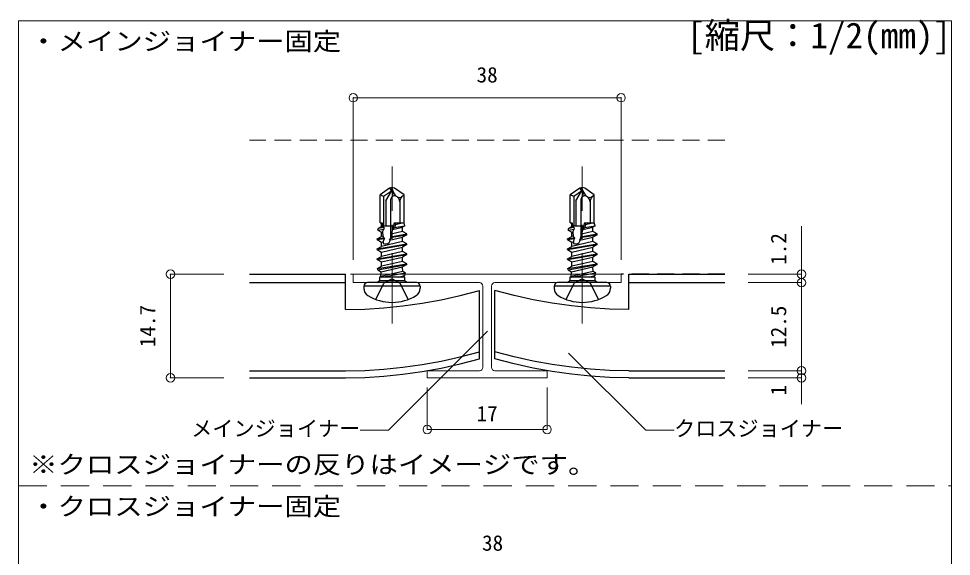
# Model space of a CAD drawing. Units: millimetres on the paper, with parts at other scales. Extents: x -195 to 195, y -140 to 138.
# Drawn here: x -68.2 to -2, y 47.5 to 85.7 of the extents above; entities that cross this region are included whole.
import ezdxf
from ezdxf.enums import TextEntityAlignment as Align

# ---------------------------------------------------------------- set-up
doc = ezdxf.new("R2010")
doc.units = ezdxf.units.MM
doc.header["$PDMODE"] = 32
doc.header["$PDSIZE"] = 0.6
for name, pattern in [('CHAIN1', [8, 5, -1, 1, -1]), ('DASHED1', [1.8, 1.2, -0.6]), ('DASHED2', [3, 2, -1])]:
    doc.linetypes.add(name, pattern=pattern)
for name, color, linetype, lineweight in [('1-0_中心線', 4, 'CHAIN1', 9), ('1-2_メインジョイナー', 3, 'Continuous', 18), ('1-3_クロスジョイナー', 2, 'Continuous', 25), ('1-4_野縁', 4, 'DASHED1', 9), ('1-5_寸法', 4, 'Continuous', 9), ('1-6_文字・矢印', 7, 'Continuous', 18), ('1-C_ビス・アンカーボルト・強調図形', 2, 'Continuous', 25), ('F-3_クロスジョイナー', 3, 'Continuous', 18)]:
    doc.layers.add(name, color=color, linetype=linetype, lineweight=lineweight)
doc.styles.add('ＭＳ ゴシック', font='')
doc.styles.get('ＭＳ ゴシック').set_extended_font_data('MS Gothic')

msp = doc.modelspace()

# ---------------------------------------------------------------- linework, layer by layer
at = {"layer": '1-0_中心線'}
for p, q in [((-41.692, 64.025), (-41.692, 75.175)), ((-28.192, 64.025), (-28.192, 75.175))]:
    msp.add_line(p, q, dxfattribs=at)
at = {"layer": '1-2_メインジョイナー'}
for p, q in [((-44.442, 67.525), (-44.442, 66.925)), ((-25.442, 67.525), (-44.442, 67.525)), ((-44.442, 66.925), (-41.742, 66.925)), ((-41.642, 66.925), (-35.492, 66.925)), ((-34.392, 66.925), (-28.242, 66.925)), ((-35.242, 66.675), (-35.242, 60.925)), ((-34.642, 60.925), (-34.642, 66.675)), ((-35.492, 60.675), (-39.192, 60.675)), ((-39.192, 60.675), (-39.192, 60.175)), ((-34.392, 60.675), (-30.692, 60.675)), ((-30.692, 60.175), (-30.692, 60.675)), ((-39.192, 60.175), (-30.692, 60.175))]:
    msp.add_line(p, q, dxfattribs=at)
msp.add_lwpolyline([(-28.142, 66.925), (-25.442, 66.925), (-25.442, 67.525)], dxfattribs=at)
for centre, start, end in [((-35.492, 66.675), 0, 90), ((-34.392, 66.675), 90, 180), ((-35.492, 60.925), 270, 0), ((-34.392, 60.925), 180, 270)]:
    msp.add_arc(centre, 0.25, start, end, dxfattribs=at)
at = {"layer": '1-3_クロスジョイナー'}
for p, q in [((-51.805, 67.525), (-44.992, 67.525)), ((-44.992, 65.025), (-44.992, 67.525)), ((-24.892, 67.525), (-18.078, 67.525)), ((-24.892, 65.025), (-24.892, 67.525)), ((-51.805, 66.925), (-44.992, 66.925)), ((-24.892, 66.925), (-18.078, 66.925)), ((-36.849, 66.011), (-35.492, 66.366)), ((-35.492, 61.516), (-35.492, 66.366)), ((-34.392, 61.516), (-34.392, 66.366)), ((-39.563, 65.463), (-38.206, 65.709)), ((-38.206, 65.709), (-36.849, 66.011)), ((-44.992, 65.025), (-43.635, 65.052)), ((-43.635, 65.052), (-42.277, 65.135)), ((-42.277, 65.135), (-40.92, 65.271)), ((-40.92, 65.271), (-39.563, 65.463)), ((-38.206, 61.359), (-36.849, 61.661)), ((-36.849, 61.661), (-35.492, 62.016)), ((-42.277, 60.785), (-40.92, 60.921)), ((-40.92, 60.921), (-39.563, 61.113)), ((-39.563, 61.113), (-38.206, 61.359)), ((-38.206, 60.859), (-36.849, 61.161)), ((-36.849, 61.161), (-35.492, 61.516)), ((-51.805, 60.675), (-44.992, 60.675)), ((-44.992, 60.675), (-43.635, 60.702)), ((-43.635, 60.702), (-42.277, 60.785)), ((-43.635, 60.202), (-42.277, 60.285)), ((-42.277, 60.285), (-40.92, 60.421)), ((-40.92, 60.421), (-39.563, 60.613)), ((-39.563, 60.613), (-38.206, 60.859)), ((-24.892, 60.675), (-18.078, 60.675)), ((-51.805, 60.175), (-44.992, 60.175)), ((-44.992, 60.175), (-43.635, 60.202)), ((-24.892, 60.175), (-18.078, 60.175))]:
    msp.add_line(p, q, dxfattribs=at)
at = {"layer": '1-3_クロスジョイナー', "linetype": 'DASHED1'}
msp.add_line((-18.078, 67.525), (-25.442, 67.525), dxfattribs=at)
at = {"layer": '1-3_クロスジョイナー'}
for points in [[(-24.892, 65.025), (-26.249, 65.052), (-27.606, 65.135), (-28.963, 65.271), (-30.32, 65.463), (-31.677, 65.709), (-33.035, 66.011), (-34.392, 66.366)], [(-24.892, 60.675), (-26.249, 60.702), (-27.606, 60.785), (-28.963, 60.921), (-30.32, 61.113), (-31.677, 61.359), (-33.035, 61.661), (-34.392, 62.016)], [(-24.892, 60.175), (-26.249, 60.202), (-27.606, 60.285), (-28.963, 60.421), (-30.32, 60.613), (-31.677, 60.859), (-33.035, 61.161), (-34.392, 61.516)]]:
    msp.add_lwpolyline(points, dxfattribs=at)
at = {"layer": '1-4_野縁'}
msp.add_line((-25.442, 67.525), (-51.805, 67.525), dxfattribs=at)
msp.add_lwpolyline([(-18.078, 77.025), (-25.442, 77.025), (-51.805, 77.025)], dxfattribs=at)
at = {"layer": '1-5_寸法'}
for p, q in [((-44.442, 80.047), (-44.442, 68.533)), ((-12.637, 70.934), (-12.637, 66.925)), ((-57.419, 67.525), (-53.629, 67.525)), ((-12.637, 67.525), (-16.42, 67.525)), ((-12.637, 66.925), (-16.42, 66.925)), ((-12.637, 66.925), (-12.637, 60.675)), ((-12.637, 60.675), (-16.42, 60.675)), ((-12.637, 60.675), (-12.637, 58.757)), ((-12.637, 60.175), (-16.42, 60.175)), ((-39.192, 56.508), (-39.192, 59.478)), ((-12.637, 58.757), (-12.637, 58.309))]:
    msp.add_line(p, q, dxfattribs=at)
for points in [[(-44.442, 80.047), (-25.442, 80.047), (-25.442, 68.533)], [(-57.419, 67.525), (-57.419, 60.175), (-53.629, 60.175)], [(-39.192, 56.508), (-30.692, 56.508), (-30.692, 59.478)]]:
    msp.add_lwpolyline(points, dxfattribs=at)
at = {"layer": '1-5_寸法', "color": 7}
for p in [(-44.442, 80.047), (-25.442, 80.047), (-57.419, 67.525), (-12.637, 67.525), (-12.637, 66.925), (-12.637, 60.675), (-57.419, 60.175), (-12.637, 60.175), (-39.192, 56.508), (-30.692, 56.508)]:
    msp.add_point(p, dxfattribs=at)
at = {"layer": '1-6_文字・矢印'}
for p, q in [((-34.912, 63.477), (-41.938, 56.451)), ((-29.169, 61.93), (-23.689, 56.451)), ((-43.947, 56.451), (-41.938, 56.451)), ((-23.689, 56.451), (-21.68, 56.451))]:
    msp.add_line(p, q, dxfattribs=at)
at = {"layer": '1-C_ビス・アンカーボルト・強調図形'}
for p, q in [((-41.872, 73.635), (-42.542, 73.166)), ((-41.692, 73.675), (-41.872, 73.635)), ((-41.872, 73.635), (-41.736, 73.425)), ((-41.736, 73.425), (-41.692, 73.675)), ((-41.643, 73.454), (-41.692, 73.675)), ((-28.372, 73.635), (-29.042, 73.166)), ((-28.192, 73.675), (-28.372, 73.635)), ((-28.372, 73.635), (-28.236, 73.425)), ((-28.236, 73.425), (-28.192, 73.675)), ((-28.143, 73.454), (-28.192, 73.675)), ((-42.542, 71.175), (-42.542, 73.166)), ((-42.292, 73.036), (-42.542, 73.166)), ((-41.736, 73.425), (-42.292, 73.036)), ((-42.292, 73.036), (-42.292, 70.925)), ((-42.142, 72.722), (-41.736, 73.425)), ((-41.717, 72.973), (-41.792, 72.843)), ((-41.792, 72.843), (-41.792, 70.21)), ((-41.338, 73.025), (-41.372, 73.049)), ((-40.966, 73.051), (-40.842, 73.166)), ((-40.842, 71.175), (-40.842, 73.166)), ((-29.042, 71.175), (-29.042, 73.166)), ((-28.792, 73.036), (-29.042, 73.166)), ((-28.236, 73.425), (-28.792, 73.036)), ((-28.792, 73.036), (-28.792, 70.925)), ((-28.642, 72.722), (-28.236, 73.425)), ((-28.217, 72.973), (-28.292, 72.843)), ((-28.292, 72.843), (-28.292, 70.21)), ((-27.838, 73.025), (-27.872, 73.049)), ((-27.466, 73.051), (-27.342, 73.166)), ((-27.342, 71.175), (-27.342, 73.166)), ((-42.142, 72.722), (-42.142, 70.925)), ((-41.142, 72.648), (-41.142, 71.175)), ((-28.642, 72.722), (-28.642, 70.925)), ((-27.642, 72.648), (-27.642, 71.175)), ((-42.653, 70.782), (-42.442, 70.904)), ((-42.653, 70.782), (-42.283, 70.869)), ((-42.542, 71.175), (-42.4, 71.175)), ((-42.442, 70.904), (-42.442, 71.175)), ((-42.386, 70.917), (-42.442, 70.904)), ((-42.4, 71.175), (-42.386, 70.917)), ((-41.599, 70.925), (-42.386, 70.925)), ((-42.283, 70.869), (-42.386, 70.917)), ((-42.283, 70.869), (-42.274, 70.717)), ((-41.532, 71.175), (-41.908, 69.778)), ((-41.662, 70.691), (-40.942, 70.86)), ((-41.662, 70.691), (-41.519, 70.837)), ((-41.29, 71.175), (-41.548, 71.114)), ((-41.459, 71.061), (-41.548, 71.114)), ((-41.532, 71.175), (-40.842, 71.175)), ((-41.459, 71.061), (-41.519, 70.837)), ((-41.519, 70.837), (-40.779, 70.954)), ((-41.459, 71.061), (-40.973, 71.175)), ((-40.779, 70.954), (-40.942, 70.86)), ((-40.942, 70.552), (-40.942, 70.86)), ((-40.779, 70.954), (-40.842, 71.175)), ((-29.153, 70.782), (-28.942, 70.904)), ((-29.153, 70.782), (-28.783, 70.869)), ((-29.042, 71.175), (-28.9, 71.175)), ((-28.942, 70.904), (-28.942, 71.175)), ((-28.886, 70.917), (-28.942, 70.904)), ((-28.9, 71.175), (-28.886, 70.917)), ((-28.099, 70.925), (-28.886, 70.925)), ((-28.783, 70.869), (-28.886, 70.917)), ((-28.783, 70.869), (-28.774, 70.717)), ((-28.032, 71.175), (-28.408, 69.778)), ((-28.162, 70.691), (-27.442, 70.86)), ((-28.162, 70.691), (-28.019, 70.837)), ((-27.79, 71.175), (-28.048, 71.114)), ((-27.959, 71.061), (-28.048, 71.114)), ((-28.032, 71.175), (-27.342, 71.175)), ((-27.959, 71.061), (-28.019, 70.837)), ((-28.019, 70.837), (-27.279, 70.954)), ((-27.959, 71.061), (-27.473, 71.175)), ((-27.279, 70.954), (-27.442, 70.86)), ((-27.442, 70.552), (-27.442, 70.86)), ((-27.279, 70.954), (-27.342, 71.175)), ((-42.742, 70.026), (-42.442, 70.199)), ((-42.69, 70.651), (-42.653, 70.782)), ((-42.69, 70.651), (-42.274, 70.717)), ((-42.69, 70.651), (-42.442, 70.508)), ((-42.442, 70.508), (-42.364, 70.526)), ((-42.442, 70.199), (-42.442, 70.508)), ((-42.347, 70.222), (-42.442, 70.199)), ((-42.364, 70.526), (-42.274, 70.717)), ((-42.364, 70.526), (-42.347, 70.222)), ((-42.241, 70.11), (-42.347, 70.222)), ((-40.942, 70.552), (-41.751, 70.362)), ((-41.692, 70.202), (-41.751, 70.362)), ((-41.704, 70.15), (-40.642, 70.329)), ((-41.69, 70.203), (-41.704, 70.15)), ((-40.642, 70.329), (-40.942, 70.155)), ((-40.642, 70.329), (-40.642, 70.379)), ((-29.242, 70.026), (-28.942, 70.199)), ((-29.19, 70.651), (-29.153, 70.782)), ((-29.19, 70.651), (-28.774, 70.717)), ((-29.19, 70.651), (-28.942, 70.508)), ((-28.942, 70.508), (-28.864, 70.526)), ((-28.942, 70.199), (-28.942, 70.508)), ((-28.847, 70.222), (-28.942, 70.199)), ((-28.864, 70.526), (-28.774, 70.717)), ((-28.864, 70.526), (-28.847, 70.222)), ((-28.741, 70.11), (-28.847, 70.222)), ((-27.442, 70.552), (-28.251, 70.362)), ((-28.192, 70.202), (-28.251, 70.362)), ((-28.204, 70.15), (-27.142, 70.329)), ((-28.19, 70.203), (-28.204, 70.15)), ((-27.142, 70.329), (-27.442, 70.155)), ((-27.142, 70.329), (-27.142, 70.379)), ((-42.742, 70.026), (-42.241, 70.11)), ((-42.742, 69.976), (-42.238, 70.061)), ((-42.742, 69.976), (-42.742, 70.026)), ((-42.742, 69.976), (-42.442, 69.803)), ((-42.742, 69.271), (-40.642, 69.624)), ((-40.942, 69.847), (-42.442, 69.494)), ((-42.442, 69.803), (-42.326, 69.83)), ((-42.442, 69.494), (-42.442, 69.803)), ((-42.326, 69.83), (-42.238, 70.061)), ((-42.326, 69.83), (-42.319, 69.707)), ((-42.241, 70.11), (-42.238, 70.061)), ((-41.865, 69.938), (-40.942, 70.155)), ((-41.865, 69.938), (-41.704, 70.15)), ((-40.942, 69.847), (-40.942, 70.155)), ((-40.642, 69.624), (-40.942, 69.45)), ((-40.642, 69.624), (-40.642, 69.674)), ((-29.242, 70.026), (-28.741, 70.11)), ((-29.242, 69.976), (-28.738, 70.061)), ((-29.242, 69.976), (-29.242, 70.026)), ((-29.242, 69.976), (-28.942, 69.803)), ((-29.242, 69.271), (-27.142, 69.624)), ((-27.442, 69.847), (-28.942, 69.494)), ((-28.942, 69.803), (-28.826, 69.83)), ((-28.942, 69.494), (-28.942, 69.803)), ((-28.826, 69.83), (-28.738, 70.061)), ((-28.826, 69.83), (-28.819, 69.707)), ((-28.741, 70.11), (-28.738, 70.061)), ((-28.365, 69.938), (-27.442, 70.155)), ((-28.365, 69.938), (-28.204, 70.15)), ((-27.442, 69.847), (-27.442, 70.155)), ((-27.142, 69.624), (-27.442, 69.45)), ((-27.142, 69.624), (-27.142, 69.674)), ((-42.742, 69.321), (-42.442, 69.494)), ((-42.742, 69.271), (-42.742, 69.321)), ((-42.742, 69.271), (-42.442, 69.098)), ((-42.742, 68.566), (-40.642, 68.919)), ((-42.442, 69.098), (-40.942, 69.45)), ((-40.942, 69.142), (-42.442, 68.789)), ((-42.442, 68.789), (-42.442, 69.098)), ((-40.942, 69.142), (-40.942, 69.45)), ((-40.642, 68.919), (-40.942, 68.745)), ((-40.642, 68.919), (-40.642, 68.969)), ((-29.242, 69.321), (-28.942, 69.494)), ((-29.242, 69.271), (-29.242, 69.321)), ((-29.242, 69.271), (-28.942, 69.098)), ((-29.242, 68.566), (-27.142, 68.919)), ((-28.942, 69.098), (-27.442, 69.45)), ((-27.442, 69.142), (-28.942, 68.789)), ((-28.942, 68.789), (-28.942, 69.098)), ((-27.442, 69.142), (-27.442, 69.45)), ((-27.142, 68.919), (-27.442, 68.745)), ((-27.142, 68.919), (-27.142, 68.969)), ((-42.742, 68.616), (-42.442, 68.789)), ((-42.742, 68.566), (-42.742, 68.616)), ((-42.742, 68.566), (-42.442, 68.393)), ((-42.696, 67.835), (-40.642, 68.214)), ((-42.442, 68.393), (-40.942, 68.745)), ((-40.942, 68.437), (-42.442, 68.084)), ((-42.442, 68.084), (-42.442, 68.393)), ((-40.942, 68.437), (-40.942, 68.745)), ((-40.642, 68.214), (-40.942, 68.04)), ((-40.642, 68.214), (-40.642, 68.264)), ((-29.242, 68.616), (-28.942, 68.789)), ((-29.242, 68.566), (-29.242, 68.616)), ((-29.242, 68.566), (-28.942, 68.393)), ((-29.196, 67.835), (-27.142, 68.214)), ((-28.942, 68.393), (-27.442, 68.745)), ((-27.442, 68.437), (-28.942, 68.084)), ((-28.942, 68.084), (-28.942, 68.393)), ((-27.442, 68.437), (-27.442, 68.745)), ((-27.142, 68.214), (-27.442, 68.04)), ((-27.142, 68.214), (-27.142, 68.264)), ((-42.717, 67.925), (-42.442, 68.084)), ((-42.696, 67.835), (-42.717, 67.925)), ((-42.696, 67.835), (-42.465, 67.701)), ((-40.92, 67.719), (-42.489, 67.352)), ((-42.489, 67.352), (-42.465, 67.701)), ((-42.465, 67.701), (-40.942, 68.04)), ((-40.942, 68.03), (-40.942, 68.04)), ((-40.92, 67.719), (-40.942, 68.03)), ((-40.783, 67.427), (-40.739, 67.615)), ((-29.217, 67.925), (-28.942, 68.084)), ((-29.196, 67.835), (-29.217, 67.925)), ((-29.196, 67.835), (-28.965, 67.701)), ((-27.42, 67.719), (-28.989, 67.352)), ((-28.989, 67.352), (-28.965, 67.701)), ((-28.965, 67.701), (-27.442, 68.04)), ((-27.442, 68.03), (-27.442, 68.04)), ((-27.42, 67.719), (-27.442, 68.03)), ((-27.283, 67.427), (-27.239, 67.615)), ((-39.942, 66.925), (-43.442, 66.925)), ((-42.842, 65.735), (-42.264, 66.894)), ((-42.742, 66.925), (-42.583, 67.084)), ((-42.583, 67.084), (-40.8, 67.084)), ((-41.692, 67.198), (-42.264, 66.894)), ((-41.692, 67.198), (-41.119, 66.894)), ((-41.215, 67.325), (-40.783, 67.427)), ((-40.542, 65.735), (-41.119, 66.894)), ((-41.047, 67.325), (-40.895, 67.362)), ((-40.783, 67.427), (-40.895, 67.362)), ((-40.892, 67.325), (-40.895, 67.362)), ((-40.807, 67.325), (-40.8, 67.084)), ((-40.642, 66.925), (-40.8, 67.084)), ((-26.442, 66.925), (-29.942, 66.925)), ((-29.342, 65.735), (-28.764, 66.894)), ((-29.242, 66.925), (-29.083, 67.084)), ((-29.083, 67.084), (-27.3, 67.084)), ((-28.192, 67.198), (-28.764, 66.894)), ((-28.192, 67.198), (-27.619, 66.894)), ((-27.715, 67.325), (-27.283, 67.427)), ((-27.042, 65.735), (-27.619, 66.894)), ((-27.547, 67.325), (-27.395, 67.362)), ((-27.283, 67.427), (-27.395, 67.362)), ((-27.392, 67.325), (-27.395, 67.362)), ((-27.307, 67.325), (-27.3, 67.084)), ((-27.142, 66.925), (-27.3, 67.084)), ((-39.692, 66.675), (-43.692, 66.675)), ((-43.692, 66.675), (-43.692, 66.525)), ((-39.692, 66.675), (-39.692, 66.525)), ((-26.192, 66.675), (-30.192, 66.675)), ((-30.192, 66.675), (-30.192, 66.525)), ((-26.192, 66.675), (-26.192, 66.525))]:
    msp.add_line(p, q, dxfattribs=at)
at = {"layer": '1-C_ビス・アンカーボルト・強調図形', "color": 3, "lineweight": 18}
for p, q in [((-28.192, 67.025), (-28.242, 66.925)), ((-28.142, 66.925), (-28.192, 67.025))]:
    msp.add_line(p, q, dxfattribs=at)
at = {"layer": '1-C_ビス・アンカーボルト・強調図形'}
for points in [[(-40.842, 73.166), (-41.511, 73.635), (-41.692, 73.675)], [(-27.342, 73.166), (-28.011, 73.635), (-28.192, 73.675)], [(-41.692, 70.202), (-40.642, 70.379), (-40.942, 70.552)], [(-28.192, 70.202), (-27.142, 70.379), (-27.442, 70.552)], [(-42.742, 69.321), (-40.642, 69.674), (-40.942, 69.847)], [(-29.242, 69.321), (-27.142, 69.674), (-27.442, 69.847)], [(-42.742, 68.616), (-40.642, 68.969), (-40.942, 69.142)], [(-29.242, 68.616), (-27.142, 68.969), (-27.442, 69.142)], [(-42.717, 67.925), (-40.642, 68.264), (-40.942, 68.437)], [(-29.217, 67.925), (-27.142, 68.264), (-27.442, 68.437)], [(-42.449, 67.325), (-40.739, 67.615), (-40.92, 67.719)], [(-28.949, 67.325), (-27.239, 67.615), (-27.42, 67.719)], [(-40.807, 67.325), (-42.577, 67.325), (-42.583, 67.084)], [(-27.307, 67.325), (-29.077, 67.325), (-29.083, 67.084)]]:
    msp.add_lwpolyline(points, dxfattribs=at)
at = {"layer": '1-C_ビス・アンカーボルト・強調図形', "color": 3, "lineweight": 18}
msp.add_lwpolyline([(-41.742, 66.925), (-41.692, 67.025), (-41.642, 66.925)], dxfattribs=at)
at = {"layer": '1-C_ビス・アンカーボルト・強調図形'}
for centre, radius, start, end in [((-42.299, 73.309), 0.672, 330, 12.5), ((-41.51, 72.853), 0.239, 55, 150), ((-40.987, 73.6), 0.672, 192.5, 235), ((-41.168, 73.269), 0.297, 235, 312.84567), ((-41.602, 72.648), 0.461, 0, 55), ((-40.593, 72.648), 0.549, 132.84567, 180), ((-28.799, 73.309), 0.672, 330, 12.5), ((-28.01, 72.853), 0.239, 55, 150), ((-27.487, 73.6), 0.672, 192.5, 235), ((-27.668, 73.269), 0.297, 235, 312.84567), ((-28.102, 72.648), 0.461, 0, 55), ((-27.093, 72.648), 0.549, 132.84567, 180), ((-42.167, 70.05), 0.375, 246.07927, 313.54462), ((-28.667, 70.05), 0.375, 246.07927, 313.54462), ((-43.442, 66.675), 0.25, 90, 180), ((-39.942, 66.675), 0.25, 0, 90), ((-29.942, 66.675), 0.25, 90, 180), ((-26.442, 66.675), 0.25, 0, 90), ((-43.092, 66.525), 0.6, 180, 238.10921), ((-40.292, 66.525), 0.6, 301.89079, 0), ((-29.592, 66.525), 0.6, 180, 238.10921), ((-26.792, 66.525), 0.6, 301.89079, 0), ((-41.692, 68.775), 3.25, 238.10921, 301.89079), ((-28.192, 68.775), 3.25, 238.10921, 301.89079)]:
    msp.add_arc(centre, radius, start, end, dxfattribs=at)
at = {"layer": 'F-3_クロスジョイナー'}
for p, q in [((-68.192, 85.5), (-2, 85.5)), ((-68.192, 85.5), (-68.192, -14.125)), ((-2, 85.5), (-2, -14.125))]:
    msp.add_line(p, q, dxfattribs=at)
at = {"layer": 'F-3_クロスジョイナー', "linetype": 'DASHED2'}
msp.add_line((-68.192, 52.5), (-2, 52.5), dxfattribs=at)

# ---------------------------------------------------------------- texts
at = {"layer": '1-5_寸法', "style": 'ＭＳ ゴシック'}
for s, p in [('38', (-35.692, 80.797)), ('17', (-35.692, 56.758)), ('38', (-35.305, 47.577))]:
    msp.add_text(s, height=1.1, dxfattribs=at).set_placement(p, align=Align.BOTTOM_LEFT)
for s, p in [('1.2', (-13.387, 68.195)), ('14.7', (-58.169, 62.35)), ('12.5', (-13.387, 62.3)), ('1', (-13.387, 58.92))]:
    msp.add_text(s, height=1.1, rotation=90, dxfattribs=at).set_placement(p, align=Align.BOTTOM_LEFT)
at = {"layer": '1-6_文字・矢印', "style": 'ＭＳ ゴシック', "width": 1.15}
for s, p in [('・メインジョイナー固定', (-67.442, 83.025)), ('※クロスジョイナーの反りはイメージです。', (-67.442, 53)), ('・クロスジョイナー固定', (-67.442, 50.025))]:
    msp.add_text(s, height=1.283, dxfattribs=at).set_placement(p, align=Align.BOTTOM_LEFT)
at = {"layer": '1-6_文字・矢印', "style": 'ＭＳ ゴシック'}
for s, p in [('メインジョイナー', (-55.947, 55.701)), ('クロスジョイナー', (-21.68, 55.701))]:
    msp.add_text(s, height=1.1, dxfattribs=at).set_placement(p, align=Align.BOTTOM_LEFT)
at = {"layer": 'F-3_クロスジョイナー', "color": 7, "style": 'ＭＳ ゴシック'}
msp.add_text('[縮尺：1/2(mm)]', height=1.833, dxfattribs=at).set_placement((-20.75, 83), align=Align.BOTTOM_LEFT)

doc.saveas('drawing.dxf')
